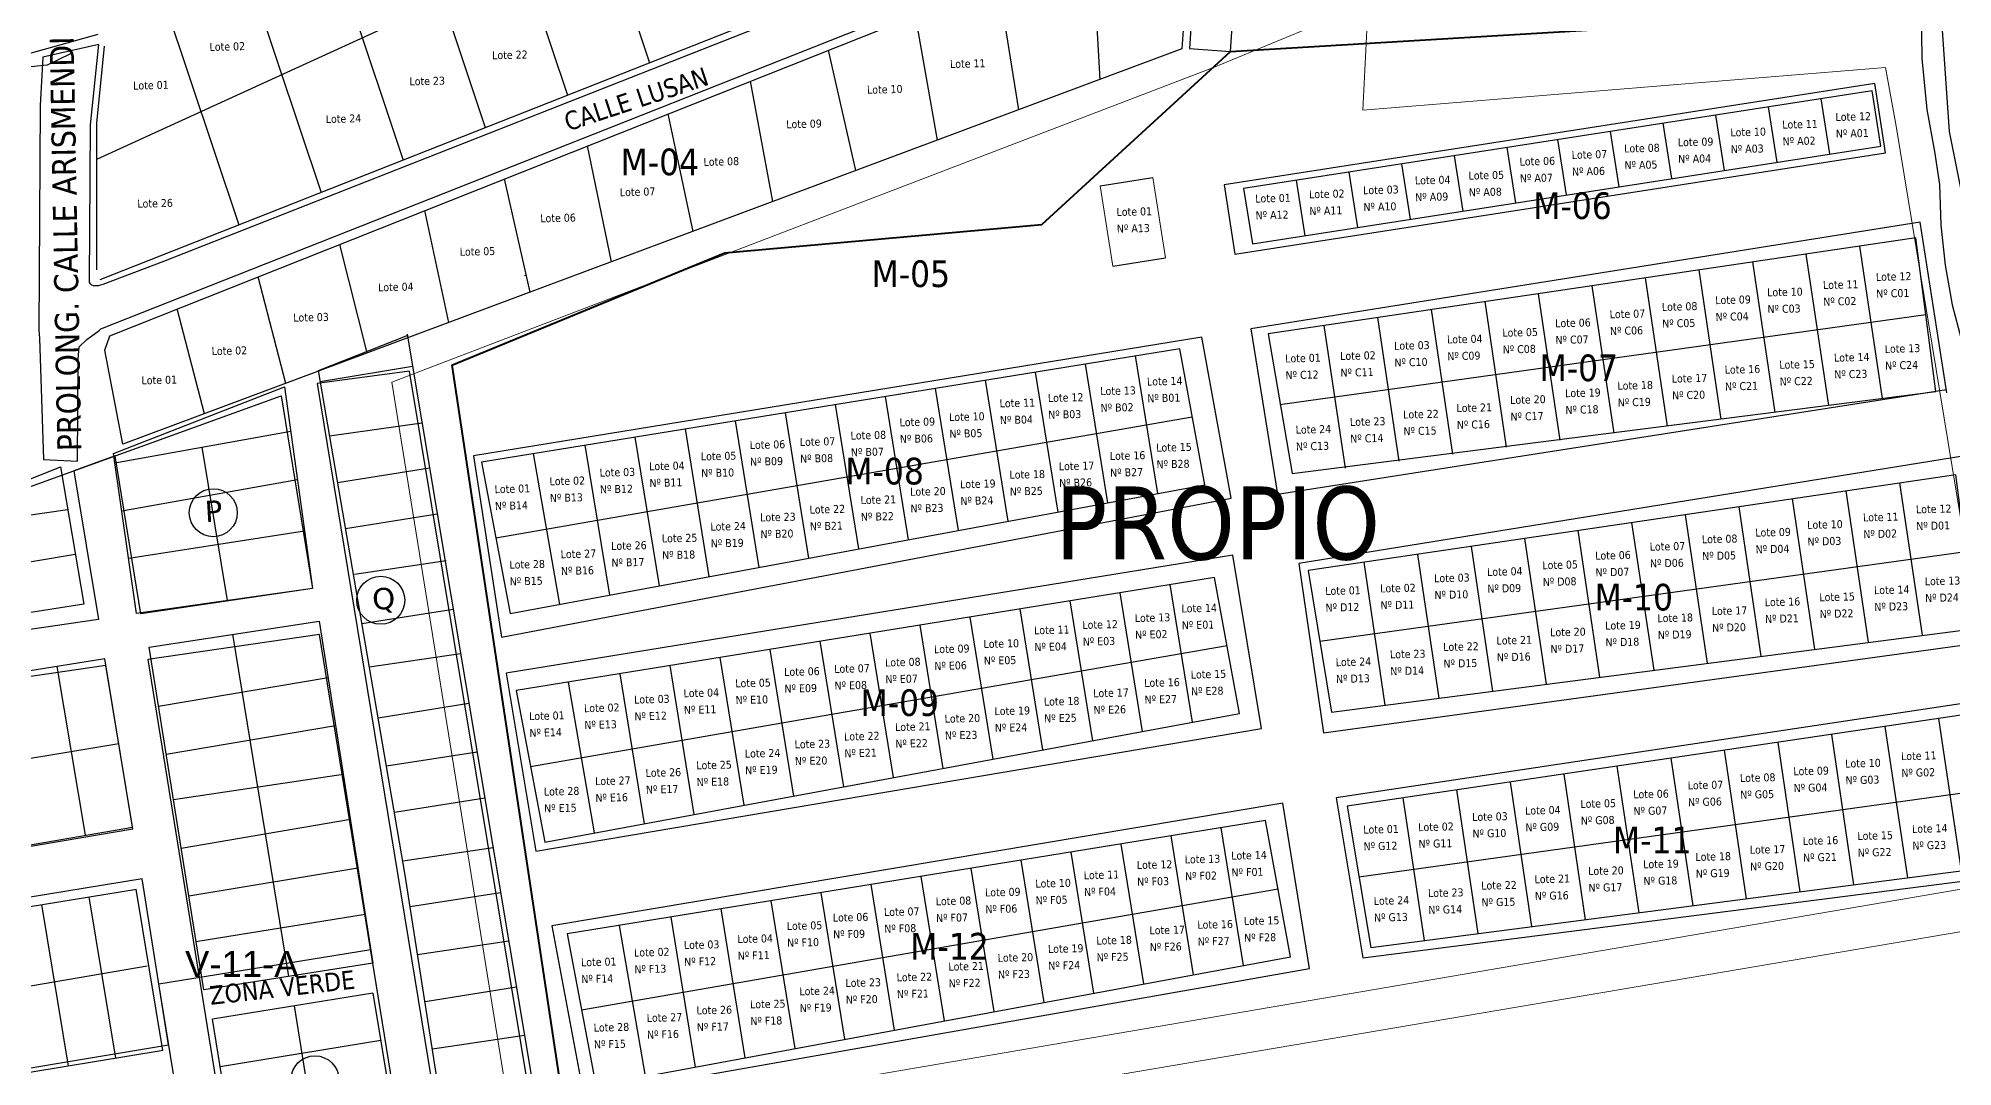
# Model space of a CAD drawing. Header units: metres. Extents: x 2 to 659295185, y -28 to 1124222152.
# Drawn here: x 658698.7 to 659057.6, y 1123964.6 to 1124157.5 of the extents above; entities that cross this region are included whole.
import ezdxf

# ---------------------------------------------------------------- set-up
doc = ezdxf.new("R2010")
doc.units = ezdxf.units.M
doc.header["$MEASUREMENT"] = 0
doc.linetypes.add('HIDDEN', pattern=[0.375, 0.25, -0.125])
for name, color, linetype in [('CALLES', 1, 'CONTINUOUS'), ('Cota', 3, 'CONTINUOUS'), ('CURVAS', 2, 'CONTINUOUS'), ('División Parroquial', 130, 'CONTINUOUS'), ('MANZANA', 30, 'CONTINUOUS'), ('Numero de manzana', 6, 'CONTINUOUS'), ('Parcelas', 140, 'CONTINUOUS'), ('TEXTOS', 7, 'CONTINUOUS')]:
    doc.layers.add(name, color=color, linetype=linetype)
doc.layers.add('Cuadro UTM', color=253, linetype='CONTINUOUS', lineweight=13)
doc.styles.add('Arial .80', font='arial.ttf', dxfattribs={"height": 0.8})
doc.styles.add('ROMAN', font='verdana.ttf')
doc.styles.get("Standard").update_dxf_attribs({"font": 'tahoma.ttf'})

msp = doc.modelspace()

# ---------------------------------------------------------------- linework, layer by layer
at = {"layer": 'Cota', "lineweight": 0}
msp.add_lwpolyline([(658790.9996, 1123951.9988), (659095.0182, 1124003.9893), (659114.5537, 1123972.3316), (659119.9817, 1123958.563), (659118.0011, 1123915.9934), (659109.0025, 1123836.9926), (659083.1825, 1123709.883), (659041.9725, 1123644.949), (658946.007, 1123614.9876), (658894.0015, 1123615.0018), (658808.0173, 1123656.764), (658790.9996, 1123951.9988)], dxfattribs=at)
at = {"layer": 'CURVAS', "lineweight": 0}
msp.add_lwpolyline([(658765, 1124093), (658919, 1124152), (658948, 1124164), (658947, 1124144), (659045, 1124152), (659047, 1124141), (659059, 1124068), (659060, 1124062), (659063, 1124054), (659073, 1124027), (659095, 1123996), (658789, 1123944), (658765, 1124093)], dxfattribs=at)
at = {"layer": 'División Parroquial', "lineweight": -3}
msp.add_lwpolyline([(659058, 1124187), (659143, 1124183), (659142, 1124178), (659193, 1124182), (659204, 1124231), (659222, 1124231), (659221, 1124199), (659222, 1124199), (659222, 1124186), (659221, 1124186), (659220, 1124175), (659229, 1124175), (659228, 1124152), (659286, 1124150), (659277, 1124049), (659073, 1124060), (659057, 1124140), (659055, 1124169), (659058, 1124187), (659058, 1124187)], dxfattribs=at)
at = {"layer": 'MANZANA', "lineweight": -2}
for p, q in [((658922.2066, 1124155.0115), (658926.0079, 1124211.2201)), ((658893.8079, 1124183.2058), (658722.1871, 1124115.6295)), ((658915.9645, 1124177.8868), (658914.5297, 1124155.5314)), ((658805.7918, 1124140.6744), (658853.1559, 1124159.4606)), ((658697.1445, 1124154.6716), (658709.9421, 1124158.2708)), ((658710.0658, 1124156.2812), (658699.5523, 1124153.9117)), ((658708.4908, 1124141.2343), (658710.0658, 1124156.2812)), ((658699.5523, 1124153.9117), (658699.0493, 1124144.8436)), ((658914.5297, 1124155.5314), (658922.2066, 1124155.0115)), ((658699.0493, 1124144.8436), (658698.7937, 1124102.7021)), ((658708.3589, 1124121.5483), (658708.4908, 1124141.2343)), ((658710.4121, 1124102.9721), (658805.7918, 1124140.6744)), ((658708.2847, 1124112.1402), (658708.3589, 1124121.5483)), ((658722.1871, 1124115.6295), (658710.8161, 1124111.2704)), ((658708.2929, 1124111.7003), (658708.2847, 1124112.1402)), ((658708.5073, 1124111.3704), (658708.2929, 1124111.7003)), ((658708.7299, 1124111.1504), (658708.5073, 1124111.3704)), ((658709.0598, 1124111.0404), (658708.7299, 1124111.1504)), ((658709.3896, 1124111.0404), (658709.0598, 1124111.0404)), ((658709.9338, 1124111.0404), (658709.3896, 1124111.0404)), ((658710.8161, 1124111.2704), (658709.9338, 1124111.0404)), ((658698.7937, 1124102.7021), (658698.9174, 1124101.2624)), ((658707.7899, 1124100.9725), (658710.0822, 1124102.6422)), ((658710.0822, 1124102.6422), (658710.4121, 1124102.9721)), ((658698.9174, 1124101.2624), (658699.6545, 1124078.4759)), ((658706.1655, 1124097.3132), (658706.3716, 1124099.6328)), ((658706.3716, 1124099.6328), (658707.7899, 1124100.9725)), ((658706.0121, 1124078.1659), (658706.1655, 1124097.3132)), ((658699.6545, 1124078.4759), (658706.0121, 1124078.1659))]:
    msp.add_line(p, q, dxfattribs=at)
at = {"layer": 'MANZANA', "lineweight": -3}
for p, q in [((659043, 1124149), (658921, 1124130)), ((659045, 1124136), (659043, 1124149)), ((658923, 1124117), (659045, 1124136)), ((658921, 1124130), (658923, 1124117)), ((659051.5325, 1124123), (658926, 1124103)), ((659056.5325, 1124091), (659051.5325, 1124123)), ((658926, 1124103), (658931, 1124072)), ((658916.8073, 1124101.3973), (658780.2536, 1124079.1908)), ((658922.3501, 1124071.2283), (658916.8073, 1124101.3973)), ((658931, 1124072), (659056.4387, 1124091.5998)), ((658780.2536, 1124079.1908), (658785.5199, 1124045.1649)), ((659061.811, 1124079.4534), (658935, 1124059)), ((658785.5199, 1124045.1649), (658922.3501, 1124071.2283)), ((658922.6672, 1124060.5246), (658786.4356, 1124038.3863)), ((658928, 1124028), (658922.6672, 1124060.5246)), ((658935, 1124059), (658939.6187, 1124027.2025)), ((658939.6187, 1124027.2025), (659066.3132, 1124044.605)), ((658786.4356, 1124038.3863), (658792, 1124005)), ((659068, 1124034), (658942, 1124015)), ((658792, 1124005), (658928, 1124028)), ((658932, 1124014), (658795, 1123991)), ((658937, 1123983), (658932, 1124014)), ((658942, 1124015), (658947, 1123985)), ((658947, 1123985), (659072, 1124001)), ((658795, 1123991), (658801, 1123959)), ((658801, 1123959), (658937, 1123983))]:
    msp.add_line(p, q, dxfattribs=at)
at = {"layer": 'MANZANA', "lineweight": -2}
msp.add_lwpolyline([(659061.3305, 1124235.7151), (659056.7293, 1124210.9201), (659054.3792, 1124198.4127), (659053.1094, 1124187.4549), (659052.2848, 1124175.8373), (659051.6911, 1124162.7799), (659051.8395, 1124153.7118), (659052.7548, 1124144.0937), (659054.2143, 1124136.2553), (659055.1214, 1124130.0566), (659055.377, 1124122.4281), (659056.1768, 1124114.9097), (659057.5209, 1124107.5112), (659059.1948, 1124101.1025)], dxfattribs=at)
at = {"layer": 'MANZANA', "lineweight": 40}
for points in [[(658776.2169, 1124096.1972), (658827.3824, 1124117.2137), (658886.8435, 1124122.5635), (658922.2066, 1124155.0115), (659051.6911, 1124162.7799)], [(658776.2169, 1124096.1972), (658825.1247, 1123771.4595), (658811.9322, 1123760.2833), (658796.6858, 1123757.1534), (658796.6858, 1123743.5904), (658801.4895, 1123735.8699), (658797.1035, 1123728.358), (658781.2306, 1123739.8344), (658770.3703, 1123729.1927), (658770.3703, 1123725.9071)]]:
    msp.add_lwpolyline(points, dxfattribs=at)
at = {"layer": 'MANZANA', "lineweight": -3}
for points in [[(658822.5072, 1123767.8151), (658768.3102, 1124095.0686), (658750.9922, 1124092.7249), (658805.1983, 1123761.768)], [(658558.4453, 1124026.3632), (658561.9889, 1124050.184), (658656.9313, 1124058.8648), (658744.2216, 1124090.4342), (658750.0728, 1124054.2874), (658717.8936, 1124049.5393), (658713.1211, 1124079.1864), (658705.343, 1124076.3733), (658709.958, 1124048.4418)], [(658775.4249, 1123897.669), (658751.4275, 1124045.6595), (658719.2215, 1124040.9664), (658743.4449, 1123890.8118)], [(658621.1234, 1124026.6715), (658626.1926, 1123993.8917), (658716.4155, 1124009.1991), (658711.3678, 1124039.822)], [(658627.3059, 1123984.9741), (658632.432, 1123953.582), (658723.0901, 1123968.7062), (658718.1569, 1123999.8019)]]:
    msp.add_lwpolyline(points, close=True, dxfattribs=at)
msp.add_lwpolyline([(658541.6146, 1123913.2272), (658727.0317, 1123944.7932), (658721.2798, 1123980.1168), (658761.0109, 1123986.5594)], dxfattribs=at)
at = {"layer": 'Numero de manzana', "lineweight": -2}
for centre in [(658731.5001, 1124068.5001), (658762.8877, 1124052.0722), (658750.5547, 1123962.1359)]:
    msp.add_circle(centre, 4.5001, dxfattribs=at)
at = {"layer": 'Parcelas', "lineweight": -3}
for p, q in [((658709.6433, 1124134.788), (658865.3412, 1124206.0553)), ((658796.5608, 1124203.1727), (658813.3072, 1124152.873)), ((658781.6227, 1124195.5359), (658797.9036, 1124146.7933)), ((658766.8437, 1124187.5955), (658782.5, 1124140.7135)), ((658893.5928, 1124184.5617), (658710.1999, 1124112.1767)), ((658752.0647, 1124179.6552), (658767.0965, 1124134.6337)), ((658914.7189, 1124177.8239), (658913.1006, 1124155.4909)), ((658712.088, 1124101.6871), (658893.7387, 1124173.8896)), ((658897.7944, 1124149.7753), (658896.4, 1124174.6556)), ((658737.2857, 1124171.7148), (658751.6929, 1124128.5539)), ((658882.5243, 1124144.0732), (658878.6975, 1124167.911)), ((658722.506, 1124163.7741), (658736.2893, 1124122.4741)), ((658867.2542, 1124138.3711), (658863.1784, 1124161.7425)), ((658709.6433, 1124141.5287), (658711.0766, 1124156.0015)), ((658913.1006, 1124155.4909), (658714.5533, 1124081.3498)), ((658851.9842, 1124132.669), (658846.8175, 1124155.2394)), ((658836.3784, 1124126.8415), (658832.2115, 1124149.4338)), ((659042.5103, 1124147.6282), (658924.6248, 1124129.2975)), ((659034.5886, 1124135.7765), (659032.9763, 1124146.1457)), ((659044.1493, 1124137.2654), (659042.5103, 1124147.6282)), ((658709.6433, 1124114.077), (658709.6433, 1124141.5287)), ((658821.444, 1124121.2647), (658816.7629, 1124143.2933)), ((659004.946, 1124131.16), (659003.3325, 1124141.5362)), ((659014.8269, 1124132.6988), (659013.2138, 1124143.0727)), ((659024.7077, 1124134.2376), (659023.095, 1124144.6092)), ((658985.2323, 1124128.0898), (658983.5675, 1124138.4629)), ((658995.0651, 1124129.6211), (658993.4513, 1124139.9997)), ((658806.1739, 1124115.5626), (658801.6877, 1124137.3012)), ((658926.3152, 1124118.9142), (659044.1493, 1124137.2654)), ((658965.8388, 1124125.0695), (658964.2239, 1124135.455)), ((658975.7197, 1124126.6083), (658974.1052, 1124136.9915)), ((658790.9038, 1124109.8605), (658786.0764, 1124131.096)), ((658897.7715, 1124129.8054), (658907.6524, 1124131.3443)), ((658936.1961, 1124120.453), (658934.5802, 1124130.8455)), ((658946.077, 1124121.9919), (658944.4614, 1124132.382)), ((658955.9579, 1124123.5307), (658954.3427, 1124133.9185)), ((658924.6248, 1124129.2975), (658926.3152, 1124118.9142)), ((658775.6337, 1124104.1583), (658771.1341, 1124125.1568)), ((658760.3636, 1124098.4562), (658755.192, 1124118.8201)), ((659034.378, 1124088.6309), (659030.1736, 1124117.0142)), ((659044.4533, 1124089.9401), (659040.2223, 1124118.5027)), ((658789.8183, 1124112.9931), (658790.1789, 1124113.0492)), ((658900.1322, 1124114.751), (658910.0131, 1124116.2899)), ((659014.2275, 1124086.0124), (659010.0761, 1124114.0371)), ((659024.3027, 1124087.3216), (659020.1249, 1124115.5257)), ((658745.0935, 1124092.7541), (658739.8892, 1124112.7375)), ((658984.0016, 1124082.0847), (658979.9299, 1124109.5716)), ((658994.1397, 1124083.4021), (658990.0047, 1124111.064)), ((659004.1522, 1124084.7032), (659000.0274, 1124112.5486)), ((658729.8234, 1124087.052), (658724.7063, 1124106.7026)), ((658931.4881, 1124088.8083), (659052.5934, 1124105.6495)), ((658963.9139, 1124079.4744), (658959.8952, 1124106.6038)), ((658973.9892, 1124080.7836), (658969.9439, 1124108.0923)), ((658943.7633, 1124076.8559), (658939.7977, 1124103.6268)), ((658953.8386, 1124078.1652), (658949.8464, 1124105.1153)), ((658711.1337, 1124098.986), (658712.088, 1124101.6871)), ((658714.5533, 1124081.3498), (658711.1337, 1124098.986)), ((658889.8829, 1124068.6217), (658885.6257, 1124094.8587)), ((658899.2238, 1124070.3531), (658895.0007, 1124096.3799)), ((658908.5647, 1124072.0844), (658904.3757, 1124097.9011)), ((658871.2011, 1124065.1591), (658866.8757, 1124091.8164)), ((658880.542, 1124066.8904), (658876.2507, 1124093.3376)), ((658852.5193, 1124061.6964), (658848.1257, 1124088.7741)), ((658861.8602, 1124063.4277), (658857.5007, 1124090.2953)), ((658784.4433, 1124063.7909), (658915.0508, 1124086.4872)), ((658824.4965, 1124056.5023), (658820.0007, 1124084.2106)), ((658833.8374, 1124058.2337), (658829.3757, 1124085.7318)), ((658843.1784, 1124059.965), (658838.7507, 1124087.2529)), ((658805.8147, 1124053.0396), (658801.2507, 1124081.1683)), ((658815.1556, 1124054.771), (658810.6257, 1124082.6895)), ((658796.4738, 1124051.3083), (658791.5582, 1124079.5956)), ((659051.9304, 1124045.508), (659047.6994, 1124074.0706)), ((659031.7798, 1124042.8895), (659027.6019, 1124071.0935)), ((659041.8551, 1124044.1987), (659037.6507, 1124072.5821)), ((659001.6168, 1124038.97), (658997.4818, 1124066.6318)), ((659011.6292, 1124040.271), (659007.5045, 1124068.1165)), ((659021.7045, 1124041.5803), (659017.5532, 1124069.605)), ((658981.4662, 1124036.3515), (658977.421, 1124063.6602)), ((658991.4786, 1124037.6526), (658987.407, 1124065.1394)), ((658938.9652, 1124044.3762), (659060.0705, 1124061.2174)), ((658951.2403, 1124032.4238), (658947.2748, 1124059.1946)), ((658961.3156, 1124033.733), (658957.3235, 1124060.6832)), ((658971.3909, 1124035.0423), (658967.3722, 1124062.1717)), ((658896.3943, 1124025.7413), (658892.1372, 1124051.9783)), ((658905.7352, 1124027.4727), (658901.5122, 1124053.4995)), ((658915.0761, 1124029.204), (658910.8872, 1124055.0206)), ((658877.7125, 1124022.2786), (658873.3872, 1124048.936)), ((658887.0534, 1124024.01), (658882.7622, 1124050.4572)), ((658859.0307, 1124018.8159), (658854.6372, 1124045.8937)), ((658868.3716, 1124020.5473), (658864.0122, 1124047.4148)), ((658790.9548, 1124020.9104), (658921.5622, 1124043.6068)), ((658831.008, 1124013.6219), (658826.5122, 1124041.3302)), ((658840.3489, 1124015.3532), (658835.8872, 1124042.8514)), ((658849.6898, 1124017.0846), (658845.2622, 1124044.3725)), ((658812.3262, 1124010.1592), (658807.7621, 1124038.2879)), ((658821.6671, 1124011.8905), (658817.1371, 1124039.809)), ((658802.9853, 1124008.4279), (658798.0697, 1124036.7152)), ((659039.109, 1123998.7066), (659034.9311, 1124026.9106)), ((659049.1842, 1124000.0158), (659044.9798, 1124028.3991)), ((659059.2595, 1124001.325), (659055.0286, 1124029.8876)), ((659018.9584, 1123996.0881), (659014.8336, 1124023.9335)), ((659029.0337, 1123997.3973), (659024.8823, 1124025.4221)), ((658988.7954, 1123992.1686), (658984.7501, 1124019.4773)), ((658998.8078, 1123993.4696), (658994.7361, 1124020.9565)), ((659008.946, 1123994.787), (659004.8109, 1124022.4489)), ((658946.2943, 1124000.1933), (659067.3997, 1124017.0345)), ((658968.6448, 1123989.5501), (658964.6527, 1124016.5002)), ((658978.7201, 1123990.8593), (658974.7014, 1124017.9887)), ((658958.5695, 1123988.2409), (658954.6039, 1124015.0117)), ((658924.6329, 1123983.5793), (658920.444, 1124009.3959)), ((658905.9511, 1123980.1166), (658901.694, 1124006.3536)), ((658915.292, 1123981.8479), (658911.069, 1124007.8747)), ((658877.9284, 1123974.9225), (658873.569, 1124001.7901)), ((658887.2693, 1123976.6539), (658882.944, 1124003.3113)), ((658896.6102, 1123978.3852), (658892.319, 1124004.8324)), ((658800.5116, 1123975.2857), (658931.119, 1123997.982)), ((658859.2466, 1123971.4598), (658854.819, 1123998.7478)), ((658868.5875, 1123973.1912), (658864.194, 1124000.2689)), ((658628.4652, 1123983.3541), (658717.1242, 1123997.9203)), ((658704.3398, 1123964.7064), (658699.3624, 1123995.0021)), ((658713.2207, 1123966.1655), (658708.2433, 1123996.4612)), ((658722.0441, 1123967.6151), (658717.0666, 1123997.9109)), ((658840.5648, 1123967.9972), (658836.069, 1123995.7055)), ((658849.9057, 1123969.7285), (658845.444, 1123997.2266)), ((658812.5421, 1123962.8031), (658807.6265, 1123991.0905)), ((658821.883, 1123964.5345), (658817.3189, 1123992.6631)), ((658831.2239, 1123966.2658), (658826.6939, 1123994.1843)), ((658630.9414, 1123968.2581), (658719.0949, 1123983.5419)), ((658761.4195, 1123978.3615), (658731.3262, 1123973.4833)), ((658761.4195, 1123978.3615), (658774.5697, 1123898.5845)), ((658744.263, 1123893.6774), (658731.3262, 1123973.4833)), ((658759.4174, 1123896.1292), (658746.728, 1123975.9799)), ((658762.8833, 1123969.4813), (658732.7663, 1123964.5992)), ((658722.1017, 1123967.6246), (658633.4302, 1123953.1102))]:
    msp.add_line(p, q, dxfattribs=at)
at = {"layer": 'Parcelas', "lineweight": 0}
for p, q in [((658910.0131, 1124116.2899), (658907.6524, 1124131.3443)), ((658900.1322, 1124114.751), (658897.7715, 1124129.8054))]:
    msp.add_line(p, q, dxfattribs=at)
at = {"layer": 'Parcelas'}
for points in [[(658704.745, 1124154.5295), (658700.3767, 1124152.4604), (658584.9633, 1124140.7351)], [(658767.843, 1124102.007), (658795.2368, 1123938.3374), (658822.5072, 1123767.8151), (658814.5164, 1123766.8116), (658804.5712, 1123765.6042), (658793.3297, 1123835.7838), (658781.3665, 1123911.7237), (658767.4962, 1124000.4937), (658751.1986, 1124095.1585), (658767.843, 1124101.7469)], [(658768.8664, 1124095.8926), (658751.5587, 1124093.0668)], [(658712.7963, 1124079.6007), (658744.8714, 1124092.084), (658750.0728, 1124054.2874), (658717.1308, 1124049.6062), (658712.7963, 1124079.6007)], [(658753.3045, 1124082.9262), (658770.6261, 1124085.3785)], [(658713.0453, 1124077.8778), (658746.0115, 1124083.7994)], [(658729.3789, 1124080.8118), (658734.0996, 1124052.0175)], [(658658.8015, 1124059.4252), (658702.8357, 1124077.113), (658707.2048, 1124051.3662), (658570.5129, 1124029.8326), (658563.9773, 1124043.0817)], [(658754.8089, 1124074.1879), (658772.0424, 1124076.9168)], [(658714.3534, 1124068.8257), (658747.2581, 1124074.7405)], [(658689.0392, 1124066.9153), (658704.192, 1124069.1203)], [(658756.2983, 1124065.5366), (658773.4892, 1124068.2724)], [(658715.6334, 1124059.9679), (658748.5823, 1124065.1181)], [(658690.3177, 1124058.1586), (658705.6125, 1124060.7497)], [(658757.9499, 1124056.9562), (658775.1359, 1124059.5472)], [(658759.3621, 1124047.7405), (658776.4841, 1124050.3788)], [(658719.4665, 1124043.3064), (658751.3682, 1124048.161), (658761.4241, 1123984.0108), (658729.6958, 1123978.9828), (658719.4665, 1124043.3064)], [(658745.678, 1123981.5155), (658735.1493, 1124045.6929)], [(658622.2171, 1124026.8628), (658627.0717, 1123994.0942), (658716.3619, 1124009.525), (658711.1605, 1124041.0799), (658622.2171, 1124026.8628)], [(658760.7666, 1124039.5827), (658777.8745, 1124042.0717)], [(658702.1329, 1124039.6369), (658707.4923, 1124007.9922)], [(658721.2322, 1124032.2034), (658753.0212, 1124037.6156)], [(658762.4135, 1124030.0169), (658779.4272, 1124032.7946)], [(658722.6648, 1124023.1949), (658754.4401, 1124028.5641)], [(658624.657, 1124010.3937), (658713.7752, 1124025.2171)], [(658763.9613, 1124021.0261), (658780.9541, 1124023.6721)], [(658724.0124, 1124014.7207), (658755.866, 1124019.4678)], [(658765.4578, 1124012.334), (658782.4033, 1124015.0136)], [(658725.4677, 1124005.57), (658757.1949, 1124010.9903)], [(658767.0321, 1124003.1893), (658783.9631, 1124005.6945)], [(658726.8847, 1123996.6596), (658758.6188, 1124001.9072)], [(658768.4114, 1123994.6362), (658785.37, 1123997.2886)], [(658728.2543, 1123988.047), (658759.9874, 1123993.1759)], [(658769.8134, 1123985.6634), (658786.8921, 1123988.1943)], [(658771.1952, 1123976.8203), (658788.3342, 1123979.5781)], [(658772.5852, 1123967.9242), (658789.8564, 1123970.4839)]]:
    msp.add_lwpolyline(points, dxfattribs=at)
at = {"layer": 'Parcelas', "lineweight": -3}
for points in [[(658929.2883, 1124102.07), (658933.7982, 1124075.8544), (659054.4657, 1124091.2412), (659050.7211, 1124120.0579), (658929.2883, 1124102.07)], [(658781.7537, 1124078.0048), (658787.1329, 1124049.5769), (658917.4162, 1124073.7251), (658912.6853, 1124099.2493), (658781.7537, 1124078.0048)], [(658936.7653, 1124057.6379), (658941.1651, 1124031.1146), (659061.9428, 1124046.809), (659058.1982, 1124075.6258), (658936.7653, 1124057.6379)], [(658788.2652, 1124035.1244), (658793.6444, 1124006.6965), (658923.9277, 1124030.8447), (658919.1967, 1124056.3689), (658788.2652, 1124035.1244)], [(658944.0945, 1124013.4549), (658948.4942, 1123986.9316), (659069.272, 1124002.6261), (659065.5274, 1124031.4428), (658944.0945, 1124013.4549)], [(658797.822, 1123989.4996), (658803.2012, 1123961.0718), (658933.4845, 1123985.2199), (658928.7535, 1124010.7442), (658797.822, 1123989.4996)]]:
    msp.add_lwpolyline(points, dxfattribs=at)

# ---------------------------------------------------------------- texts
at = {"layer": 'CALLES', "color": 0}
for s, height, rotation, p in [('PROLONG. CALLE ARISMENDI', 4.5, 91.060585, (658706.7516, 1124080.0829)), ('CALLE LUSAN', 3.5, 18.323671, (658798, 1124140)), ('ZONA VERDE', 3.5001, 6.431721, (658731.0011, 1123976.1839))]:
    msp.add_text(s, height=height, rotation=rotation, dxfattribs=at).set_placement(p)
at = {"layer": 'Cuadro UTM', "color": 0, "linetype": 'Continuous', "insert": (658736.8425, 1123983.8691), "char_height": 4.89618, "width": 23.27943, "attachment_point": 5, "style": 'Arial .80'}
msp.add_mtext('V-11-A', dxfattribs=at)
at = {"layer": 'Numero de manzana', "lineweight": -2}
for s, p in [('M-04', (658807.8688, 1124131.7983)), ('M-06', (658978.9777, 1124123.5826)), ('M-05', (658854.9183, 1124110.8265)), ('M-07', (658980.1626, 1124093.1729)), ('M-08', (658850.0127, 1124073.805)), ('M-10', (658990.4568, 1124050.1629)), ('M-09', (658852.8498, 1124030.3725)), ('M-11', (658993.9079, 1124004.6025)), ('M-12', (658862.1859, 1123984.6899))]:
    msp.add_text(s, height=5, dxfattribs=at).set_placement(p)
at = {"layer": 'Numero de manzana', "lineweight": -2, "style": 'ROMAN'}
for s, p in [('P', (658730.019, 1124066.6949)), ('Q', (658761.4066, 1124050.267))]:
    msp.add_text(s, height=4, rotation=3.491535, dxfattribs=at).set_placement(p)
at = {"layer": 'Parcelas', "lineweight": -2}
for s, p in [('Lote 02', (658730.8107, 1124155.1004)), ('Lote 22', (658783.7949, 1124153.5321)), ('Lote 11', (658869.637, 1124151.8998)), ('Lote 01', (658716.4849, 1124147.8463)), ('Lote 23', (658768.2917, 1124148.6304)), ('Lote 10', (658854.0766, 1124147.0634)), ('Lote 24', (658752.5927, 1124141.5725)), ('Lote 09', (658838.9374, 1124140.5922)), ('Lote 11', (659025.6799, 1124140.5289)), ('Lote 12', (659035.6583, 1124141.9626)), ('Lote 09', (659006.1007, 1124137.206)), ('Lote 10', (659015.9468, 1124139.0601)), ('Nº A02', (659025.7447, 1124137.3885)), ('Nº A01', (659035.7231, 1124138.8222)), ('Lote 08', (658823.4348, 1124133.5343)), ('Lote 06', (658976.425, 1124133.5938)), ('Lote 07', (658986.193, 1124134.8528)), ('Lote 08', (658996.0405, 1124136.0473)), ('Nº A05', (658996.1053, 1124132.9069)), ('Nº A04', (659006.1655, 1124134.0656)), ('Nº A03', (659016.0116, 1124135.9197)), ('Lote 04', (658956.8064, 1124130.0545)), ('Lote 05', (658966.8547, 1124130.9637)), ('Nº A07', (658976.4898, 1124130.4534)), ('Nº A06', (658986.2578, 1124131.7124)), ('Lote 26', (658717.2702, 1124125.6917)), ('Lote 07', (658807.7359, 1124127.8485)), ('Lote 01', (658926.8711, 1124126.6574)), ('Lote 02', (658936.9529, 1124127.4566)), ('Lote 03', (658947.0958, 1124128.22)), ('Nº A09', (658956.8712, 1124126.9141)), ('Nº A08', (658966.9195, 1124127.8233)), ('Lote 06', (658792.8217, 1124122.9469)), ('Lote 01', (658900.8616, 1124124.1388)), ('Nº A12', (658926.9359, 1124123.517)), ('Nº A11', (658937.0177, 1124124.3162)), ('Nº A10', (658947.1606, 1124125.0796)), ('Nº A13', (658900.9264, 1124120.9984)), ('Lote 05', (658777.7111, 1124116.6731)), ('Lote 12', (659043.2384, 1124111.9654)), ('Lote 04', (658762.4049, 1124110.007)), ('Lote 09', (659013.1172, 1124107.6013)), ('Lote 10', (659022.8486, 1124109.056)), ('Lote 11', (659033.3085, 1124110.4445)), ('Nº C01', (659043.3032, 1124108.825)), ('Lote 03', (658746.5096, 1124104.3212)), ('Lote 07', (658993.3124, 1124104.9547)), ('Lote 08', (659003.1102, 1124106.3432)), ('Nº C04', (659013.182, 1124104.4609)), ('Nº C03', (659022.9134, 1124105.9156)), ('Nº C02', (659033.3733, 1124107.3041)), ('Lote 05', (658973.1986, 1124101.4899)), ('Lote 06', (658983.1031, 1124103.2707)), ('Nº C06', (658993.3772, 1124101.8143)), ('Nº C05', (659003.175, 1124103.2028)), ('Lote 02', (658731.2027, 1124098.0474)), ('Lote 02', (658942.7883, 1124097.1242)), ('Lote 03', (658952.9039, 1124099.0368)), ('Lote 04', (658962.8191, 1124100.2297)), ('Nº C09', (658962.8839, 1124097.0893)), ('Nº C08', (658973.2634, 1124098.3495)), ('Nº C07', (658983.1679, 1124100.1302)), ('Lote 14', (659035.3722, 1124096.8075)), ('Lote 13', (659044.8874, 1124098.469)), ('Lote 01', (658932.4877, 1124096.6625)), ('Nº C12', (658932.5525, 1124093.5221)), ('Nº C11', (658942.8531, 1124093.9838)), ('Nº C10', (658952.9687, 1124095.8964)), ('Lote 16', (659014.8773, 1124094.5477)), ('Lote 15', (659025.1248, 1124095.4782)), ('Nº C23', (659035.437, 1124093.6671)), ('Nº C24', (659044.9522, 1124095.3286)), ('Lote 01', (658718.0549, 1124092.5578)), ('Lote 13', (658897.8129, 1124090.5402)), ('Lote 14', (658906.5707, 1124092.3368)), ('Lote 19', (658984.9704, 1124090.152)), ('Lote 18', (658994.7655, 1124091.5489)), ('Lote 17', (659004.9537, 1124092.8816)), ('Nº C20', (659005.0185, 1124089.7412)), ('Nº C21', (659014.9421, 1124091.4073)), ('Nº C22', (659025.1896, 1124092.3378)), ('Lote 11', (658878.9369, 1124088.2458)), ('Lote 12', (658887.9973, 1124089.2555)), ('Nº B03', (658888.0621, 1124086.1151)), ('Nº B02', (658897.8777, 1124087.3998)), ('Nº B01', (658906.6355, 1124089.1964)), ('Lote 22', (658954.6029, 1124086.1546)), ('Lote 21', (658964.5964, 1124087.3572)), ('Lote 20', (658974.6564, 1124088.8892)), ('Nº C18', (658985.0351, 1124087.0116)), ('Nº C19', (658994.8303, 1124088.4085)), ('Lote 09', (658860.1816, 1124084.6967)), ('Lote 10', (658869.4617, 1124085.6764)), ('Nº B05', (658869.5265, 1124082.536)), ('Nº B04', (658879.0017, 1124085.1054)), ('Lote 24', (658934.4407, 1124083.2967)), ('Lote 23', (658944.6216, 1124084.759)), ('Nº C15', (658954.6677, 1124083.0142)), ('Nº C16', (658964.6612, 1124084.2168)), ('Nº C17', (658974.7212, 1124085.7488)), ('Lote 06', (658832.0842, 1124080.4366)), ('Lote 07', (658841.4717, 1124081.0012)), ('Lote 08', (658850.9974, 1124082.2058)), ('Nº B07', (658851.0622, 1124079.0654)), ('Nº B06', (658860.2464, 1124081.5563)), ('Lote 15', (658908.3044, 1124079.939)), ('Nº C13', (658934.5055, 1124080.1563)), ('Nº C14', (658944.6864, 1124081.6185)), ('Lote 03', (658803.9448, 1124075.2517)), ('Lote 04', (658813.2229, 1124076.4445)), ('Lote 05', (658822.9196, 1124078.2957)), ('Nº B09', (658832.149, 1124077.2962)), ('Nº B08', (658841.5365, 1124077.8608)), ('Lote 17', (658890.0345, 1124076.4381)), ('Lote 16', (658899.5961, 1124078.3754)), ('Nº B28', (658908.3692, 1124076.7986)), ('Lote 01', (658784.2567, 1124072.15)), ('Lote 02', (658794.5573, 1124073.6347)), ('Nº B12', (658804.0096, 1124072.1113)), ('Nº B11', (658813.2877, 1124073.304)), ('Nº B10', (658822.9844, 1124075.1553)), ('Lote 20', (658862.168, 1124071.6571)), ('Lote 19', (658871.5207, 1124073.0784)), ('Lote 18', (658880.7837, 1124074.8542)), ('Nº B25', (658880.8485, 1124071.7138)), ('Nº B26', (658890.0993, 1124073.2977)), ('Nº B27', (658899.6609, 1124075.235)), ('Nº B14', (658784.3215, 1124069.0096)), ('Nº B13', (658794.6221, 1124070.4943)), ('Lote 22', (658843.308, 1124068.3209)), ('Lote 21', (658852.8727, 1124070.0972)), ('Nº B23', (658862.2328, 1124068.5167)), ('Nº B24', (658871.5855, 1124069.938)), ('Lote 12', (659050.7436, 1124068.3672)), ('Lote 24', (658824.709, 1124065.1147)), ('Lote 23', (658834.0417, 1124066.8473)), ('Nº B21', (658843.3728, 1124065.1805)), ('Nº B22', (658852.9375, 1124066.9568)), ('Lote 10', (659030.3539, 1124065.4579)), ('Lote 11', (659040.8137, 1124066.8464)), ('Nº D01', (659050.8084, 1124065.2268)), ('Lote 26', (658806.1053, 1124061.5022)), ('Lote 25', (658815.6132, 1124062.9091)), ('Nº B19', (658824.7738, 1124061.9743)), ('Nº B20', (658834.1065, 1124063.7069)), ('Lote 07', (659000.8176, 1124061.3566)), ('Lote 08', (659010.6155, 1124062.7451)), ('Lote 09', (659020.6224, 1124064.0032)), ('Nº D03', (659030.4187, 1124062.3175)), ('Nº D02', (659040.8785, 1124063.706)), ('Lote 28', (658787.0302, 1124057.986)), ('Lote 27', (658796.6355, 1124059.9519)), ('Nº B17', (658806.1701, 1124058.3618)), ('Nº B18', (658815.678, 1124059.7687)), ('Lote 05', (658980.7038, 1124057.8918)), ('Lote 06', (658990.6083, 1124059.6725)), ('Nº D06', (659000.8824, 1124058.2162)), ('Nº D05', (659010.6803, 1124059.6047)), ('Nº D04', (659020.6872, 1124060.8628)), ('Nº B15', (658787.095, 1124054.8456)), ('Nº B16', (658796.7003, 1124056.8115)), ('Lote 03', (658960.4092, 1124055.4387)), ('Lote 04', (658970.3244, 1124056.6316)), ('Nº D08', (658980.7686, 1124054.7514)), ('Nº D07', (658990.6731, 1124056.5321)), ('Lote 13', (659052.3927, 1124054.8709)), ('Lote 01', (658939.993, 1124053.0643)), ('Lote 02', (658950.2936, 1124053.5261)), ('Nº D11', (658950.3584, 1124050.3857)), ('Nº D10', (658960.474, 1124052.2983)), ('Nº D09', (658970.3892, 1124053.4912)), ('Lote 16', (659022.3826, 1124050.9496)), ('Lote 15', (659032.63, 1124051.8801)), ('Lote 14', (659042.8774, 1124053.2093)), ('Nº D24', (659052.4575, 1124051.7305)), ('Lote 12', (658894.4567, 1124046.6941)), ('Lote 13', (658904.2723, 1124047.9788)), ('Lote 14', (658913.0301, 1124049.7755)), ('Nº E01', (658913.0949, 1124046.6351)), ('Nº D12', (658940.0578, 1124049.9239)), ('Lote 19', (658992.4756, 1124046.5539)), ('Lote 18', (659002.2708, 1124047.9508)), ('Lote 17', (659012.4589, 1124049.2835)), ('Nº D21', (659022.4474, 1124047.8092)), ('Nº D22', (659032.6948, 1124048.7397)), ('Nº D23', (659042.9422, 1124050.0689)), ('Lote 10', (658875.9211, 1124043.115)), ('Lote 11', (658885.3963, 1124045.6844)), ('Nº E03', (658894.5215, 1124043.5537)), ('Nº E02', (658904.3371, 1124044.8384)), ('Lote 21', (658972.1017, 1124043.7591)), ('Lote 20', (658982.1616, 1124045.2911)), ('Nº D18', (658992.5404, 1124043.4135)), ('Nº D19', (659002.3356, 1124044.8104)), ('Nº D20', (659012.5237, 1124046.1431)), ('Lote 08', (658857.4568, 1124039.6445)), ('Lote 09', (658866.641, 1124042.1353)), ('Nº E05', (658875.9859, 1124039.9746)), ('Nº E04', (658885.4611, 1124042.544)), ('Lote 24', (658941.946, 1124039.6986)), ('Lote 23', (658952.1268, 1124041.1608)), ('Lote 22', (658962.1081, 1124042.5565)), ('Nº D15', (658962.1729, 1124039.4161)), ('Nº D16', (658972.1665, 1124040.6187)), ('Nº D17', (658982.2264, 1124042.1507)), ('Lote 06', (658838.5436, 1124037.8753)), ('Lote 07', (658847.9311, 1124038.4399)), ('Nº E07', (658857.5216, 1124036.5041)), ('Nº E06', (658866.7058, 1124038.9949)), ('Lote 16', (658906.0554, 1124035.814)), ('Lote 15', (658914.7638, 1124037.3777)), ('Nº D13', (658942.0108, 1124036.5582)), ('Nº D14', (658952.1916, 1124038.0204)), ('Lote 03', (658810.4041, 1124032.6904)), ('Lote 04', (658819.6823, 1124033.8831)), ('Lote 05', (658829.379, 1124035.7343)), ('Nº E10', (658829.4438, 1124032.5939)), ('Nº E09', (658838.6084, 1124034.7349)), ('Nº E08', (658847.9959, 1124035.2995)), ('Lote 18', (658887.2431, 1124032.2929)), ('Lote 17', (658896.4939, 1124033.8768)), ('Nº E27', (658906.1202, 1124032.6736)), ('Nº E28', (658914.8286, 1124034.2373)), ('Lote 01', (658790.7161, 1124029.5887)), ('Lote 02', (658801.0167, 1124031.0733)), ('Nº E12', (658810.4689, 1124029.55)), ('Nº E11', (658819.7471, 1124030.7427)), ('Lote 20', (658868.6274, 1124029.0958)), ('Lote 19', (658877.9801, 1124030.5171)), ('Nº E25', (658887.3079, 1124029.1525)), ('Nº E26', (658896.5587, 1124030.7364)), ('Nº E14', (658790.7809, 1124026.4483)), ('Nº E13', (658801.0815, 1124027.9329)), ('Lote 22', (658849.7674, 1124025.7595)), ('Lote 21', (658859.3321, 1124027.5359)), ('Nº E23', (658868.6922, 1124025.9554)), ('Nº E24', (658878.0449, 1124027.3767)), ('Lote 24', (658831.1684, 1124022.5534)), ('Lote 23', (658840.5011, 1124024.286)), ('Nº E21', (658849.8322, 1124022.6191)), ('Nº E22', (658859.3969, 1124024.3955)), ('Lote 11', (659047.9424, 1124022.0786)), ('Lote 26', (658812.5647, 1124018.9408)), ('Lote 25', (658822.0726, 1124020.3478)), ('Nº E19', (658831.2332, 1124019.413)), ('Nº E20', (658840.5659, 1124021.1456)), ('Lote 08', (659017.7442, 1124017.9773)), ('Lote 09', (659027.7511, 1124019.2353)), ('Lote 10', (659037.4826, 1124020.6901)), ('Nº G02', (659048.0072, 1124018.9382)), ('Lote 28', (658793.4896, 1124015.4247)), ('Lote 27', (658803.0948, 1124017.3906)), ('Nº E16', (658803.1596, 1124014.2502)), ('Nº E17', (658812.6295, 1124015.8004)), ('Nº E18', (658822.1374, 1124017.2074)), ('Lote 06', (658997.737, 1124014.9047)), ('Lote 07', (659007.9464, 1124016.5888)), ('Nº G05', (659017.809, 1124014.8369)), ('Nº G04', (659027.8159, 1124016.0949)), ('Nº G03', (659037.5474, 1124017.5497)), ('Nº E15', (658793.5544, 1124012.2843)), ('Lote 03', (658967.5379, 1124010.6709)), ('Lote 04', (658977.4531, 1124011.8637)), ('Lote 05', (658987.8325, 1124013.124)), ('Nº G07', (658997.8018, 1124011.7643)), ('Nº G06', (659008.0112, 1124013.4484)), ('Lote 01', (658947.1217, 1124008.2965)), ('Lote 02', (658957.4223, 1124008.7583)), ('Nº G10', (658967.6027, 1124007.5305)), ('Nº G09', (658977.5179, 1124008.7233)), ('Nº G08', (658987.8973, 1124009.9836)), ('Lote 15', (659039.7587, 1124007.1123)), ('Lote 14', (659050.0061, 1124008.4415)), ('Nº G12', (658947.1865, 1124005.1561)), ('Nº G11', (658957.4871, 1124005.6179)), ('Lote 17', (659019.5877, 1124004.5157)), ('Lote 16', (659029.5113, 1124006.1817)), ('Nº G22', (659039.8235, 1124003.9719)), ('Nº G23', (659050.0709, 1124005.3011)), ('Lote 12', (658904.6597, 1124001.6607)), ('Lote 13', (658913.643, 1124002.706)), ('Lote 14', (658922.3645, 1124003.4029)), ('Nº F01', (658922.4293, 1124000.2625)), ('Lote 20', (658989.2903, 1124000.5233)), ('Lote 19', (658999.6043, 1124001.7861)), ('Lote 18', (659009.3995, 1124003.183)), ('Nº G19', (659009.4643, 1124000.0426)), ('Nº G20', (659019.6525, 1124001.3753)), ('Nº G21', (659029.5761, 1124003.0413)), ('Lote 09', (658876.2023, 1123996.5102)), ('Lote 10', (658885.6327, 1123998.174)), ('Lote 11', (658894.703, 1123999.7419)), ('Nº F04', (658894.7678, 1123996.6015)), ('Nº F03', (658904.7245, 1123998.5203)), ('Nº F02', (658913.7078, 1123999.5656)), ('Lote 23', (658959.2555, 1123996.393)), ('Lote 22', (658969.2368, 1123997.7887)), ('Lote 21', (658979.2304, 1123998.9913)), ('Nº G17', (658989.3551, 1123997.3829)), ('Nº G18', (658999.6691, 1123998.6457)), ('Lote 07', (658857.2567, 1123992.8363)), ('Lote 08', (658866.9575, 1123994.8551)), ('Nº F06', (658876.2671, 1123993.3698)), ('Nº F05', (658885.6975, 1123995.0336)), ('Lote 24', (658949.0747, 1123994.9308)), ('Nº G14', (658959.3203, 1123993.2526)), ('Nº G15', (658969.3016, 1123994.6483)), ('Nº G16', (658979.2952, 1123995.8509)), ('Lote 05', (658839.0287, 1123990.2231)), ('Lote 06', (658847.663, 1123991.791)), ('Nº F08', (658857.3215, 1123989.6959)), ('Nº F07', (658867.0223, 1123991.7147)), ('Lote 17', (658907.0304, 1123989.4037)), ('Lote 16', (658916.0137, 1123990.449)), ('Lote 15', (658924.7352, 1123991.1459)), ('Nº G13', (658949.1395, 1123991.7904)), ('Lote 03', (658819.7448, 1123986.6438)), ('Lote 04', (658829.7743, 1123987.7762)), ('Nº F10', (658839.0935, 1123987.0827)), ('Nº F09', (658847.7278, 1123988.6506)), ('Lote 19', (658888.0035, 1123985.917)), ('Lote 18', (658897.0737, 1123987.4849)), ('Nº F26', (658907.0952, 1123986.2633)), ('Nº F27', (658916.0785, 1123987.3086)), ('Nº F28', (658924.8, 1123988.0055)), ('Lote 01', (658800.455, 1123983.4126)), ('Lote 02', (658810.3973, 1123985.242)), ('Nº F13', (658810.4621, 1123982.1015)), ('Nº F12', (658819.8096, 1123983.5034)), ('Nº F11', (658829.8391, 1123984.6358)), ('Lote 21', (658869.3283, 1123982.598)), ('Lote 20', (658878.573, 1123984.2532)), ('Nº F24', (658888.0683, 1123982.7766)), ('Nº F25', (658897.1385, 1123984.3445)), ('Nº F14', (658800.5198, 1123980.2722)), ('Lote 23', (658850.0337, 1123979.534)), ('Lote 22', (658859.6275, 1123980.5793)), ('Nº F22', (658869.3931, 1123979.4576)), ('Nº F23', (658878.6378, 1123981.1128)), ('Lote 25', (658832.1451, 1123975.5192)), ('Lote 24', (658841.3994, 1123977.9661)), ('Nº F19', (658841.4642, 1123974.8256)), ('Nº F20', (658850.0985, 1123976.3936)), ('Nº F21', (658859.6923, 1123977.4389)), ('Lote 28', (658802.8258, 1123971.1556)), ('Lote 27', (658812.7681, 1123972.9849)), ('Lote 26', (658822.1155, 1123974.3868)), ('Nº F17', (658822.1803, 1123971.2464)), ('Nº F18', (658832.2099, 1123972.3788)), ('Nº F15', (658802.8906, 1123968.0152)), ('Nº F16', (658812.8328, 1123969.8445))]:
    msp.add_text(s, height=1.5, rotation=1.412005, dxfattribs=at).set_placement(p)
at = {"layer": 'TEXTOS', "linetype": 'HIDDEN', "lineweight": 40, "insert": (658889.3747, 1124073.4165), "char_height": 13.69045, "width": 430.648476, "attachment_point": 1}
msp.add_mtext('PROPIO', dxfattribs=at)

doc.saveas('drawing.dxf')
